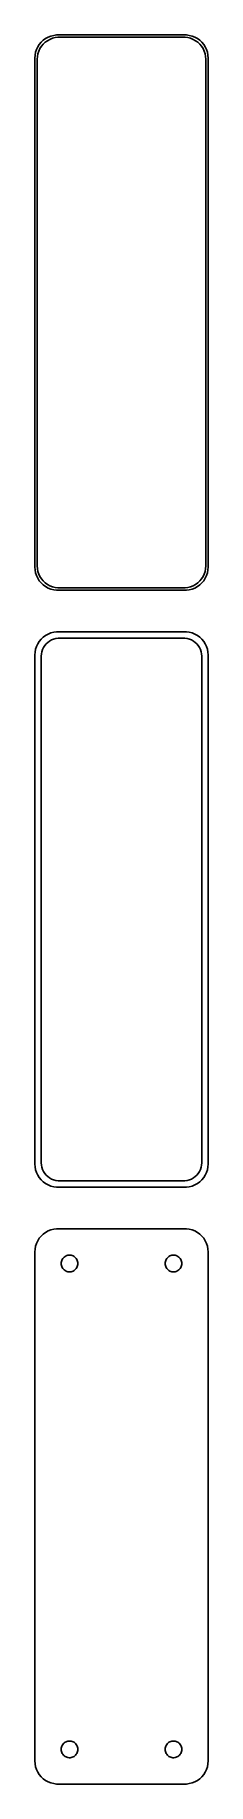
# Model space of a CAD drawing. Header units: metres. Extents: x -19 to 19, y 198 to 576.
import ezdxf

# ---------------------------------------------------------------- set-up
doc = ezdxf.new("R2010")
doc.units = ezdxf.units.M

msp = doc.modelspace()

# ---------------------------------------------------------------- linework, layer by layer
for p, q in [((-16.9371, 574.853), (-17.3948, 574.423)), ((-16.4291, 575.222), (-16.9371, 574.853)), ((-16.5278, 574.41), (-16.0452, 574.761)), ((-15.8789, 575.524), (-16.4291, 575.222)), ((-16.0452, 574.761), (-15.5224, 575.048)), ((-15.2951, 575.755), (-15.8789, 575.524)), ((-15.5224, 575.048), (-14.9678, 575.268)), ((-14.6869, 575.911), (-15.2951, 575.755)), ((-14.9678, 575.268), (-14.3901, 575.416)), ((-14.0639, 575.99), (-14.6869, 575.911)), ((-14.3901, 575.416), (-13.7982, 575.491)), ((14.0639, 575.99), (-14.0639, 575.99)), ((-13.7982, 575.491), (13.7982, 575.491)), ((13.7982, 575.491), (14.3901, 575.416)), ((14.6869, 575.911), (14.0639, 575.99)), ((14.3901, 575.416), (14.9678, 575.268)), ((15.2951, 575.755), (14.6869, 575.911)), ((14.9678, 575.268), (15.5224, 575.048)), ((15.8789, 575.524), (15.2951, 575.755)), ((15.5224, 575.048), (16.0452, 574.761)), ((16.4291, 575.222), (15.8789, 575.524)), ((16.0452, 574.761), (16.5278, 574.41)), ((16.9371, 574.853), (16.4291, 575.222)), ((17.3948, 574.423), (16.9371, 574.853)), ((-18.7106, 571.627), (-18.75, 571)), ((-18.75, 571), (-18.75, 461)), ((-18.5929, 572.243), (-18.7106, 571.627)), ((-18.3989, 572.841), (-18.5929, 572.243)), ((-18.1315, 573.409), (-18.3989, 572.841)), ((-18.25, 570.75), (-18.2125, 571.345)), ((-18.25, 461.25), (-18.25, 570.75)), ((-18.2125, 571.345), (-18.1008, 571.931)), ((-17.7951, 573.939), (-18.1315, 573.409)), ((-18.1008, 571.931), (-17.9164, 572.499)), ((-17.9164, 572.499), (-17.6624, 573.038)), ((-17.3948, 574.423), (-17.7951, 573.939)), ((-17.6624, 573.038), (-17.3428, 573.542)), ((-17.3428, 573.542), (-16.9626, 574.002)), ((-16.9626, 574.002), (-16.5278, 574.41)), ((16.5278, 574.41), (16.9626, 574.002)), ((16.9626, 574.002), (17.3428, 573.542)), ((17.3428, 573.542), (17.6624, 573.038)), ((17.7951, 573.939), (17.3948, 574.423)), ((17.6624, 573.038), (17.9164, 572.499)), ((18.1315, 573.409), (17.7951, 573.939)), ((17.9164, 572.499), (18.1008, 571.931)), ((18.1008, 571.931), (18.2125, 571.345)), ((18.3989, 572.841), (18.1315, 573.409)), ((18.2125, 571.345), (18.25, 570.75)), ((18.25, 570.75), (18.25, 461.25)), ((18.5929, 572.243), (18.3989, 572.841)), ((18.7106, 571.627), (18.5929, 572.243)), ((18.75, 571), (18.7106, 571.627)), ((18.75, 461), (18.75, 571)), ((-18.2125, 460.655), (-18.25, 461.25)), ((18.25, 461.25), (18.2125, 460.655)), ((-18.75, 461), (-18.7106, 460.373)), ((-18.7106, 460.373), (-18.5929, 459.757)), ((-18.5929, 459.757), (-18.3989, 459.159)), ((-18.3989, 459.159), (-18.1315, 458.591)), ((-18.1008, 460.069), (-18.2125, 460.655)), ((-18.1315, 458.591), (-17.7951, 458.061)), ((-17.9164, 459.501), (-18.1008, 460.069)), ((-17.6624, 458.962), (-17.9164, 459.501)), ((-17.7951, 458.061), (-17.3948, 457.577)), ((-17.3428, 458.458), (-17.6624, 458.962)), ((-17.3948, 457.577), (-16.9371, 457.147)), ((-16.9626, 457.998), (-17.3428, 458.458)), ((-16.5278, 457.59), (-16.9626, 457.998)), ((-16.0452, 457.239), (-16.5278, 457.59)), ((16.5278, 457.59), (16.0452, 457.239)), ((16.9626, 457.998), (16.5278, 457.59)), ((16.9371, 457.147), (17.3948, 457.577)), ((17.3428, 458.458), (16.9626, 457.998)), ((17.6624, 458.962), (17.3428, 458.458)), ((17.3948, 457.577), (17.7951, 458.061)), ((17.9164, 459.501), (17.6624, 458.962)), ((17.7951, 458.061), (18.1315, 458.591)), ((18.1008, 460.069), (17.9164, 459.501)), ((18.2125, 460.655), (18.1008, 460.069)), ((18.1315, 458.591), (18.3989, 459.159)), ((18.3989, 459.159), (18.5929, 459.757)), ((18.5929, 459.757), (18.7106, 460.373)), ((18.7106, 460.373), (18.75, 461)), ((-16.9371, 457.147), (-16.4291, 456.778)), ((-16.4291, 456.778), (-15.8789, 456.476)), ((-15.5224, 456.952), (-16.0452, 457.239)), ((-15.8789, 456.476), (-15.2951, 456.245)), ((-14.9678, 456.732), (-15.5224, 456.952)), ((-15.2951, 456.245), (-14.6869, 456.089)), ((-14.3901, 456.584), (-14.9678, 456.732)), ((-14.6869, 456.089), (-14.0639, 456.01)), ((-13.7982, 456.509), (-14.3901, 456.584)), ((-14.0639, 456.01), (14.0639, 456.01)), ((13.7982, 456.509), (-13.7982, 456.509)), ((14.3901, 456.584), (13.7982, 456.509)), ((14.0639, 456.01), (14.6869, 456.089)), ((14.9678, 456.732), (14.3901, 456.584)), ((14.6869, 456.089), (15.2951, 456.245)), ((15.5224, 456.952), (14.9678, 456.732)), ((15.2951, 456.245), (15.8789, 456.476)), ((16.0452, 457.239), (15.5224, 456.952)), ((15.8789, 456.476), (16.4291, 456.778)), ((16.4291, 456.778), (16.9371, 457.147)), ((-16.4291, 446.222), (-16.9371, 445.853)), ((-15.8789, 446.524), (-16.4291, 446.222)), ((-15.2951, 446.755), (-15.8789, 446.524)), ((-14.6869, 446.911), (-15.2951, 446.755)), ((-14.0639, 446.99), (-14.6869, 446.911)), ((14.0639, 446.99), (-14.0639, 446.99)), ((14.6869, 446.911), (14.0639, 446.99)), ((15.2951, 446.755), (14.6869, 446.911)), ((15.8789, 446.524), (15.2951, 446.755)), ((16.4291, 446.222), (15.8789, 446.524)), ((16.9371, 445.853), (16.4291, 446.222)), ((-18.7106, 442.627), (-18.75, 442)), ((-18.5929, 443.243), (-18.7106, 442.627)), ((-18.3989, 443.841), (-18.5929, 443.243)), ((-18.1315, 444.409), (-18.3989, 443.841)), ((-17.7951, 444.939), (-18.1315, 444.409)), ((-17.3948, 445.423), (-17.7951, 444.939)), ((-16.9371, 445.853), (-17.3948, 445.423)), ((-17.339, 442.235), (-17.2479, 442.712)), ((-17.2479, 442.712), (-17.0977, 443.174)), ((-17.0977, 443.174), (-16.8908, 443.614)), ((-16.8908, 443.614), (-16.6305, 444.024)), ((-16.6305, 444.024), (-16.3207, 444.399)), ((-16.3207, 444.399), (-15.9665, 444.731)), ((-15.9665, 444.731), (-15.5734, 445.017)), ((-15.5734, 445.017), (-15.1475, 445.251)), ((-15.1475, 445.251), (-14.6957, 445.43)), ((-14.6957, 445.43), (-14.2251, 445.551)), ((-14.2251, 445.551), (-13.743, 445.612)), ((-13.743, 445.612), (13.743, 445.612)), ((13.743, 445.612), (14.2251, 445.551)), ((14.2251, 445.551), (14.6957, 445.43)), ((14.6957, 445.43), (15.1475, 445.251)), ((15.1475, 445.251), (15.5734, 445.017)), ((15.5734, 445.017), (15.9665, 444.731)), ((15.9665, 444.731), (16.3207, 444.399)), ((16.3207, 444.399), (16.6305, 444.024)), ((16.6305, 444.024), (16.8908, 443.614)), ((16.8908, 443.614), (17.0977, 443.174)), ((17.3948, 445.423), (16.9371, 445.853)), ((17.0977, 443.174), (17.2479, 442.712)), ((17.2479, 442.712), (17.339, 442.235)), ((17.7951, 444.939), (17.3948, 445.423)), ((18.1315, 444.409), (17.7951, 444.939)), ((18.3989, 443.841), (18.1315, 444.409)), ((18.5929, 443.243), (18.3989, 443.841)), ((18.7106, 442.627), (18.5929, 443.243)), ((18.75, 442), (18.7106, 442.627)), ((-18.75, 442), (-18.75, 332)), ((-17.3695, 441.75), (-17.339, 442.235)), ((-17.3695, 332.25), (-17.3695, 441.75)), ((17.339, 442.235), (17.3695, 441.75)), ((17.3695, 441.75), (17.3695, 332.25)), ((18.75, 332), (18.75, 442)), ((-18.75, 332), (-18.7106, 331.373)), ((-18.7106, 331.373), (-18.5929, 330.757)), ((-18.5929, 330.757), (-18.3989, 330.159)), ((-18.3989, 330.159), (-18.1315, 329.591)), ((-18.1315, 329.591), (-17.7951, 329.061)), ((-17.7951, 329.061), (-17.3948, 328.577)), ((-17.339, 331.765), (-17.3695, 332.25)), ((-17.2479, 331.288), (-17.339, 331.765)), ((-17.0977, 330.826), (-17.2479, 331.288)), ((-16.8908, 330.386), (-17.0977, 330.826)), ((-16.6305, 329.976), (-16.8908, 330.386)), ((-16.3207, 329.601), (-16.6305, 329.976)), ((-15.9665, 329.269), (-16.3207, 329.601)), ((-15.5734, 328.983), (-15.9665, 329.269)), ((-15.1475, 328.749), (-15.5734, 328.983)), ((15.5734, 328.983), (15.1475, 328.749)), ((15.9665, 329.269), (15.5734, 328.983)), ((16.3207, 329.601), (15.9665, 329.269)), ((16.6305, 329.976), (16.3207, 329.601)), ((16.8908, 330.386), (16.6305, 329.976)), ((17.0977, 330.826), (16.8908, 330.386)), ((17.2479, 331.288), (17.0977, 330.826)), ((17.339, 331.765), (17.2479, 331.288)), ((17.3695, 332.25), (17.339, 331.765)), ((17.3948, 328.577), (17.7951, 329.061)), ((17.7951, 329.061), (18.1315, 329.591)), ((18.1315, 329.591), (18.3989, 330.159)), ((18.3989, 330.159), (18.5929, 330.757)), ((18.5929, 330.757), (18.7106, 331.373)), ((18.7106, 331.373), (18.75, 332)), ((-17.3948, 328.577), (-16.9371, 328.147)), ((-16.9371, 328.147), (-16.4291, 327.778)), ((-16.4291, 327.778), (-15.8789, 327.476)), ((-15.8789, 327.476), (-15.2951, 327.245)), ((-15.2951, 327.245), (-14.6869, 327.089)), ((-14.6957, 328.57), (-15.1475, 328.749)), ((-14.2251, 328.449), (-14.6957, 328.57)), ((-14.6869, 327.089), (-14.0639, 327.01)), ((-13.743, 328.388), (-14.2251, 328.449)), ((-14.0639, 327.01), (14.0639, 327.01)), ((13.743, 328.388), (-13.743, 328.388)), ((14.2251, 328.449), (13.743, 328.388)), ((14.0639, 327.01), (14.6869, 327.089)), ((14.6957, 328.57), (14.2251, 328.449)), ((14.6869, 327.089), (15.2951, 327.245)), ((15.1475, 328.749), (14.6957, 328.57)), ((15.2951, 327.245), (15.8789, 327.476)), ((15.8789, 327.476), (16.4291, 327.778)), ((16.4291, 327.778), (16.9371, 328.147)), ((16.9371, 328.147), (17.3948, 328.577)), ((-15.8789, 317.524), (-16.4291, 317.222)), ((-15.2951, 317.755), (-15.8789, 317.524)), ((-14.6869, 317.911), (-15.2951, 317.755)), ((-14.0639, 317.99), (-14.6869, 317.911)), ((14.0639, 317.99), (-14.0639, 317.99)), ((14.6869, 317.911), (14.0639, 317.99)), ((15.2951, 317.755), (14.6869, 317.911)), ((15.8789, 317.524), (15.2951, 317.755)), ((16.4291, 317.222), (15.8789, 317.524)), ((-18.5929, 314.243), (-18.7106, 313.627)), ((-18.3989, 314.841), (-18.5929, 314.243)), ((-18.1315, 315.409), (-18.3989, 314.841)), ((-17.7951, 315.939), (-18.1315, 315.409)), ((-17.3948, 316.423), (-17.7951, 315.939)), ((-16.9371, 316.853), (-17.3948, 316.423)), ((-16.4291, 317.222), (-16.9371, 316.853)), ((16.9371, 316.853), (16.4291, 317.222)), ((17.3948, 316.423), (16.9371, 316.853)), ((17.7951, 315.939), (17.3948, 316.423)), ((18.1315, 315.409), (17.7951, 315.939)), ((18.3989, 314.841), (18.1315, 315.409)), ((18.5929, 314.243), (18.3989, 314.841)), ((18.7106, 313.627), (18.5929, 314.243)), ((-18.7106, 313.627), (-18.75, 313)), ((-18.75, 313), (-18.75, 203)), ((-13.05, 310.5), (-13.0358, 310.726)), ((-13.0358, 310.274), (-13.05, 310.5)), ((-13.0358, 310.726), (-12.9934, 310.948)), ((-12.9934, 310.052), (-13.0358, 310.274)), ((-12.9934, 310.948), (-12.9236, 311.163)), ((-12.9236, 309.837), (-12.9934, 310.052)), ((-12.9236, 311.163), (-12.8273, 311.367)), ((-12.8273, 311.367), (-12.7062, 311.558)), ((-12.7062, 311.558), (-12.5621, 311.732)), ((-12.5621, 311.732), (-12.3974, 311.887)), ((-12.3974, 311.887), (-12.2145, 312.02)), ((-12.2145, 312.02), (-12.0164, 312.129)), ((-12.0164, 312.129), (-11.8062, 312.212)), ((-11.8062, 312.212), (-11.5873, 312.268)), ((-11.5873, 312.268), (-11.363, 312.296)), ((-11.363, 312.296), (-11.137, 312.296)), ((-11.137, 312.296), (-10.9127, 312.268)), ((-10.9127, 312.268), (-10.6938, 312.212)), ((-10.6938, 312.212), (-10.4836, 312.129)), ((-10.4836, 312.129), (-10.2855, 312.02)), ((-10.2855, 312.02), (-10.1026, 311.887)), ((-10.1026, 311.887), (-9.93785, 311.732)), ((-9.93785, 311.732), (-9.79376, 311.558)), ((-9.79376, 311.558), (-9.67264, 311.367)), ((-9.67264, 311.367), (-9.5764, 311.163)), ((-9.5764, 311.163), (-9.50655, 310.948)), ((-9.50655, 310.052), (-9.5764, 309.837)), ((-9.50655, 310.948), (-9.46419, 310.726)), ((-9.46419, 310.274), (-9.50655, 310.052)), ((-9.46419, 310.726), (-9.45, 310.5)), ((-9.45, 310.5), (-9.46419, 310.274)), ((9.45, 310.5), (9.46419, 310.726)), ((9.46419, 310.274), (9.45, 310.5)), ((9.46419, 310.726), (9.50655, 310.948)), ((9.50655, 310.052), (9.46419, 310.274)), ((9.50655, 310.948), (9.5764, 311.163)), ((9.5764, 309.837), (9.50655, 310.052)), ((9.5764, 311.163), (9.67264, 311.367)), ((9.67264, 311.367), (9.79376, 311.558)), ((9.79376, 311.558), (9.93785, 311.732)), ((9.93785, 311.732), (10.1026, 311.887)), ((10.1026, 311.887), (10.2855, 312.02)), ((10.2855, 312.02), (10.4836, 312.129)), ((10.4836, 312.129), (10.6938, 312.212)), ((10.6938, 312.212), (10.9127, 312.268)), ((10.9127, 312.268), (11.137, 312.296)), ((11.137, 312.296), (11.363, 312.296)), ((11.363, 312.296), (11.5873, 312.268)), ((11.5873, 312.268), (11.8062, 312.212)), ((11.8062, 312.212), (12.0164, 312.129)), ((12.0164, 312.129), (12.2145, 312.02)), ((12.2145, 312.02), (12.3974, 311.887)), ((12.3974, 311.887), (12.5621, 311.732)), ((12.5621, 311.732), (12.7062, 311.558)), ((12.7062, 311.558), (12.8273, 311.367)), ((12.8273, 311.367), (12.9236, 311.163)), ((12.9236, 311.163), (12.9934, 310.948)), ((12.9934, 310.052), (12.9236, 309.837)), ((12.9934, 310.948), (13.0358, 310.726)), ((13.0358, 310.274), (12.9934, 310.052)), ((13.0358, 310.726), (13.05, 310.5)), ((13.05, 310.5), (13.0358, 310.274)), ((18.75, 313), (18.7106, 313.627)), ((18.75, 203), (18.75, 313)), ((-12.8273, 309.633), (-12.9236, 309.837)), ((-12.7062, 309.442), (-12.8273, 309.633)), ((-12.5621, 309.268), (-12.7062, 309.442)), ((-12.3974, 309.113), (-12.5621, 309.268)), ((-12.2145, 308.98), (-12.3974, 309.113)), ((-12.0164, 308.871), (-12.2145, 308.98)), ((-11.8062, 308.788), (-12.0164, 308.871)), ((-11.5873, 308.732), (-11.8062, 308.788)), ((-11.363, 308.704), (-11.5873, 308.732)), ((-11.137, 308.704), (-11.363, 308.704)), ((-10.9127, 308.732), (-11.137, 308.704)), ((-10.6938, 308.788), (-10.9127, 308.732)), ((-10.4836, 308.871), (-10.6938, 308.788)), ((-10.2855, 308.98), (-10.4836, 308.871)), ((-10.1026, 309.113), (-10.2855, 308.98)), ((-9.93785, 309.268), (-10.1026, 309.113)), ((-9.79376, 309.442), (-9.93785, 309.268)), ((-9.67264, 309.633), (-9.79376, 309.442)), ((-9.5764, 309.837), (-9.67264, 309.633)), ((9.67264, 309.633), (9.5764, 309.837)), ((9.79376, 309.442), (9.67264, 309.633)), ((9.93785, 309.268), (9.79376, 309.442)), ((10.1026, 309.113), (9.93785, 309.268)), ((10.2855, 308.98), (10.1026, 309.113)), ((10.4836, 308.871), (10.2855, 308.98)), ((10.6938, 308.788), (10.4836, 308.871)), ((10.9127, 308.732), (10.6938, 308.788)), ((11.137, 308.704), (10.9127, 308.732)), ((11.363, 308.704), (11.137, 308.704)), ((11.5873, 308.732), (11.363, 308.704)), ((11.8062, 308.788), (11.5873, 308.732)), ((12.0164, 308.871), (11.8062, 308.788)), ((12.2145, 308.98), (12.0164, 308.871)), ((12.3974, 309.113), (12.2145, 308.98)), ((12.5621, 309.268), (12.3974, 309.113)), ((12.7062, 309.442), (12.5621, 309.268)), ((12.8273, 309.633), (12.7062, 309.442)), ((12.9236, 309.837), (12.8273, 309.633)), ((-13.05, 205.5), (-13.0358, 205.726)), ((-13.0358, 205.274), (-13.05, 205.5)), ((-13.0358, 205.726), (-12.9934, 205.948)), ((-12.9934, 205.052), (-13.0358, 205.274)), ((-12.9934, 205.948), (-12.9236, 206.163)), ((-12.9236, 204.837), (-12.9934, 205.052)), ((-12.9236, 206.163), (-12.8273, 206.367)), ((-12.8273, 204.633), (-12.9236, 204.837)), ((-12.8273, 206.367), (-12.7062, 206.558)), ((-12.7062, 204.442), (-12.8273, 204.633)), ((-12.7062, 206.558), (-12.5621, 206.732)), ((-12.5621, 204.268), (-12.7062, 204.442)), ((-12.5621, 206.732), (-12.3974, 206.887)), ((-12.3974, 204.113), (-12.5621, 204.268)), ((-12.3974, 206.887), (-12.2145, 207.02)), ((-12.2145, 203.98), (-12.3974, 204.113)), ((-12.2145, 207.02), (-12.0164, 207.129)), ((-12.0164, 207.129), (-11.8062, 207.212)), ((-11.8062, 207.212), (-11.5873, 207.268)), ((-11.5873, 207.268), (-11.363, 207.296)), ((-11.363, 207.296), (-11.137, 207.296)), ((-11.137, 207.296), (-10.9127, 207.268)), ((-10.9127, 207.268), (-10.6938, 207.212)), ((-10.6938, 207.212), (-10.4836, 207.129)), ((-10.4836, 207.129), (-10.2855, 207.02)), ((-10.2855, 207.02), (-10.1026, 206.887)), ((-10.1026, 204.113), (-10.2855, 203.98)), ((-10.1026, 206.887), (-9.93785, 206.732)), ((-9.93785, 204.268), (-10.1026, 204.113)), ((-9.93785, 206.732), (-9.79376, 206.558)), ((-9.79376, 204.442), (-9.93785, 204.268)), ((-9.79376, 206.558), (-9.67264, 206.367)), ((-9.67264, 204.633), (-9.79376, 204.442)), ((-9.67264, 206.367), (-9.5764, 206.163)), ((-9.5764, 204.837), (-9.67264, 204.633)), ((-9.5764, 206.163), (-9.50655, 205.948)), ((-9.50655, 205.052), (-9.5764, 204.837)), ((-9.50655, 205.948), (-9.46419, 205.726)), ((-9.46419, 205.274), (-9.50655, 205.052)), ((-9.46419, 205.726), (-9.45, 205.5)), ((-9.45, 205.5), (-9.46419, 205.274)), ((9.45, 205.5), (9.46419, 205.726)), ((9.46419, 205.274), (9.45, 205.5)), ((9.46419, 205.726), (9.50655, 205.948)), ((9.50655, 205.052), (9.46419, 205.274)), ((9.50655, 205.948), (9.5764, 206.163)), ((9.5764, 204.837), (9.50655, 205.052)), ((9.5764, 206.163), (9.67264, 206.367)), ((9.67264, 204.633), (9.5764, 204.837)), ((9.67264, 206.367), (9.79376, 206.558)), ((9.79376, 204.442), (9.67264, 204.633)), ((9.79376, 206.558), (9.93785, 206.732)), ((9.93785, 204.268), (9.79376, 204.442)), ((9.93785, 206.732), (10.1026, 206.887)), ((10.1026, 204.113), (9.93785, 204.268)), ((10.1026, 206.887), (10.2855, 207.02)), ((10.2855, 203.98), (10.1026, 204.113)), ((10.2855, 207.02), (10.4836, 207.129)), ((10.4836, 207.129), (10.6938, 207.212)), ((10.6938, 207.212), (10.9127, 207.268)), ((10.9127, 207.268), (11.137, 207.296)), ((11.137, 207.296), (11.363, 207.296)), ((11.363, 207.296), (11.5873, 207.268)), ((11.5873, 207.268), (11.8062, 207.212)), ((11.8062, 207.212), (12.0164, 207.129)), ((12.0164, 207.129), (12.2145, 207.02)), ((12.2145, 207.02), (12.3974, 206.887)), ((12.3974, 204.113), (12.2145, 203.98)), ((12.3974, 206.887), (12.5621, 206.732)), ((12.5621, 204.268), (12.3974, 204.113)), ((12.5621, 206.732), (12.7062, 206.558)), ((12.7062, 204.442), (12.5621, 204.268)), ((12.7062, 206.558), (12.8273, 206.367)), ((12.8273, 204.633), (12.7062, 204.442)), ((12.8273, 206.367), (12.9236, 206.163)), ((12.9236, 204.837), (12.8273, 204.633)), ((12.9236, 206.163), (12.9934, 205.948)), ((12.9934, 205.052), (12.9236, 204.837)), ((12.9934, 205.948), (13.0358, 205.726)), ((13.0358, 205.274), (12.9934, 205.052)), ((13.0358, 205.726), (13.05, 205.5)), ((13.05, 205.5), (13.0358, 205.274)), ((-18.75, 203), (-18.7106, 202.373)), ((-18.7106, 202.373), (-18.5929, 201.757)), ((-18.5929, 201.757), (-18.3989, 201.159)), ((-18.3989, 201.159), (-18.1315, 200.591)), ((-18.1315, 200.591), (-17.7951, 200.061)), ((-12.0164, 203.871), (-12.2145, 203.98)), ((-11.8062, 203.788), (-12.0164, 203.871)), ((-11.5873, 203.732), (-11.8062, 203.788)), ((-11.363, 203.704), (-11.5873, 203.732)), ((-11.137, 203.704), (-11.363, 203.704)), ((-10.9127, 203.732), (-11.137, 203.704)), ((-10.6938, 203.788), (-10.9127, 203.732)), ((-10.4836, 203.871), (-10.6938, 203.788)), ((-10.2855, 203.98), (-10.4836, 203.871)), ((10.4836, 203.871), (10.2855, 203.98)), ((10.6938, 203.788), (10.4836, 203.871)), ((10.9127, 203.732), (10.6938, 203.788)), ((11.137, 203.704), (10.9127, 203.732)), ((11.363, 203.704), (11.137, 203.704)), ((11.5873, 203.732), (11.363, 203.704)), ((11.8062, 203.788), (11.5873, 203.732)), ((12.0164, 203.871), (11.8062, 203.788)), ((12.2145, 203.98), (12.0164, 203.871)), ((17.7951, 200.061), (18.1315, 200.591)), ((18.1315, 200.591), (18.3989, 201.159)), ((18.3989, 201.159), (18.5929, 201.757)), ((18.5929, 201.757), (18.7106, 202.373)), ((18.7106, 202.373), (18.75, 203)), ((-17.7951, 200.061), (-17.3948, 199.577)), ((-17.3948, 199.577), (-16.9371, 199.147)), ((-16.9371, 199.147), (-16.4291, 198.778)), ((-16.4291, 198.778), (-15.8789, 198.476)), ((-15.8789, 198.476), (-15.2951, 198.245)), ((-15.2951, 198.245), (-14.6869, 198.089)), ((-14.6869, 198.089), (-14.0639, 198.01)), ((-14.0639, 198.01), (14.0639, 198.01)), ((14.0639, 198.01), (14.6869, 198.089)), ((14.6869, 198.089), (15.2951, 198.245)), ((15.2951, 198.245), (15.8789, 198.476)), ((15.8789, 198.476), (16.4291, 198.778)), ((16.4291, 198.778), (16.9371, 199.147)), ((16.9371, 199.147), (17.3948, 199.577)), ((17.3948, 199.577), (17.7951, 200.061))]:
    msp.add_line(p, q)

doc.saveas('drawing.dxf')
